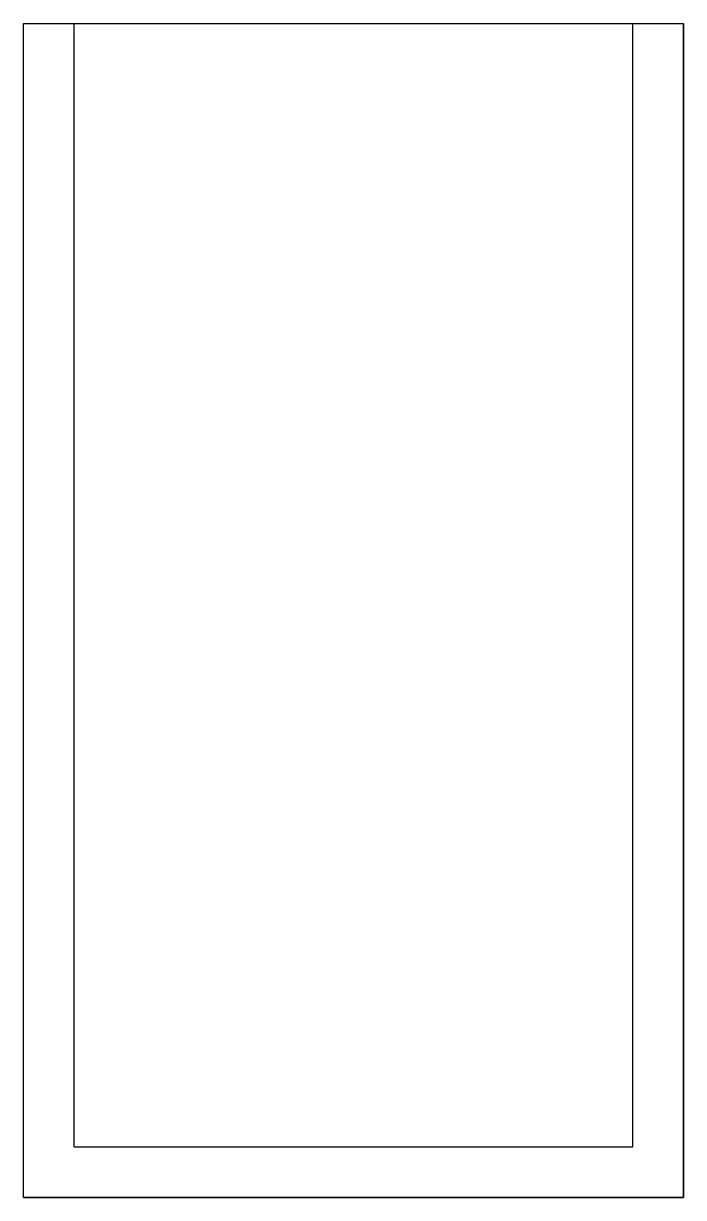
# Model space of a CAD drawing. Header units: metres. Extents: x -3.3 to 3.3, y 0 to 11.6.
import ezdxf

# ---------------------------------------------------------------- set-up
doc = ezdxf.new("R2010")
doc.units = ezdxf.units.M
doc.layers.get('0').update_dxf_attribs({"color": 150})

msp = doc.modelspace()

# ---------------------------------------------------------------- linework, layer by layer
for p, q in [((-3.25, 11.559), (3.25, 11.559)), ((-3.25, 0), (-3.25, 11.559)), ((-2.75, 0.5), (-2.75, 11.559)), ((2.75, 0.5), (2.75, 11.559)), ((3.25, 0), (3.25, 11.559)), ((-2.75, 0.5), (2.75, 0.5)), ((-3.25, 0), (3.25, 0))]:
    msp.add_line(p, q)
at = {"flags": 128}
msp.add_lwpolyline([(-3.25, 11.559), (3.25, 11.559), (3.25, 0), (-3.25, 0)], close=True, dxfattribs=at)

doc.saveas('drawing.dxf')
